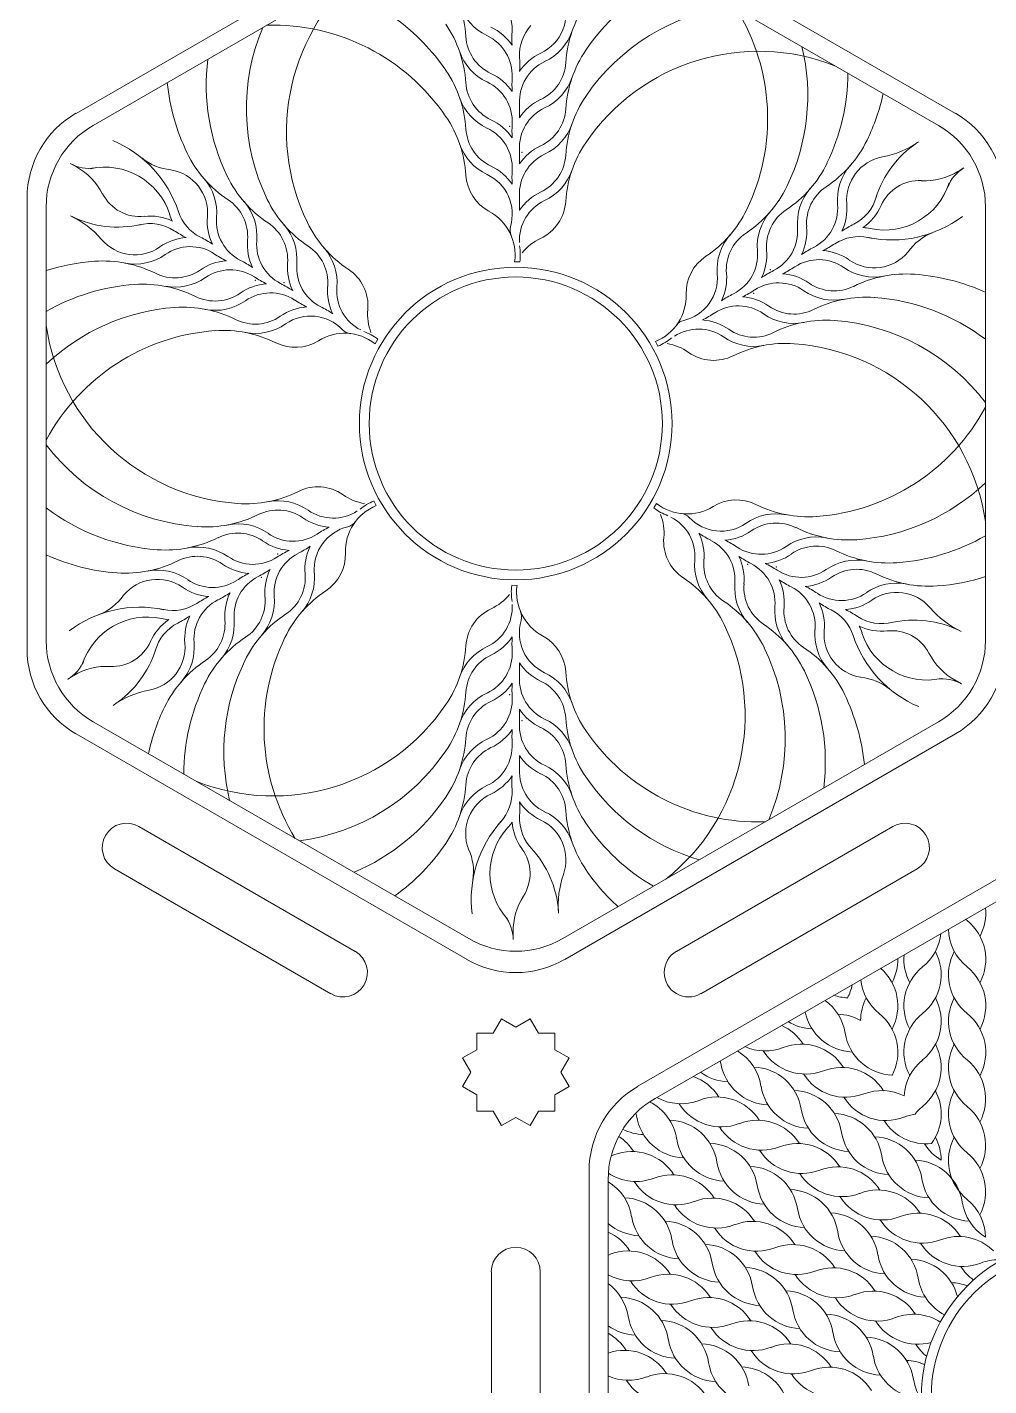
# Model space of a CAD drawing. Header units: millimetres. Extents: x -13 to 887, y 0 to 600.
# Drawn here: x 100.1 to 173.9, y 101.4 to 205.7 of the extents above; entities that cross this region are included whole.
import ezdxf

# ---------------------------------------------------------------- set-up
doc = ezdxf.new("R2010")
doc.units = ezdxf.units.MM
for name, color, linetype, lineweight, true_color in [('Cut_First', 1, 'Continuous', 20, 0xff0000), ('Cut_Second', 1, 'Continuous', 20, 0xff0000), ('Vector Engrave', 5, 'Continuous', 0, 0x0000ff)]:
    doc.layers.add(name, color=color, linetype=linetype, lineweight=lineweight, true_color=true_color)

msp = doc.modelspace()

# ---------------------------------------------------------------- linework, layer by layer
at = {"layer": 'Cut_First'}
for p, q in [((133.88, 216.44), (103.88, 199.12)), ((171.38, 199.12), (141.38, 216.44)), ((100.12, 192.63), (100.12, 157.98)), ((103.88, 151.49), (133.88, 134.17)), ((141.38, 134.17), (171.38, 151.49)), ((177, 141.75), (147, 124.43)), ((143.25, 117.93), (143.25, 83.29))]:
    msp.add_line(p, q, dxfattribs=at)
for centre in [(137.62, 175.31), (180.75, 100.61)]:
    msp.add_circle(centre, 11.25, dxfattribs=at)
for centre, start, end in [((107.62, 192.63), 120, 180), ((167.62, 192.63), 0, 60), ((107.62, 157.98), 180, 240), ((167.62, 157.98), 300, 0), ((137.62, 140.66), 240, 300), ((150.75, 117.93), 120, 180)]:
    msp.add_arc(centre, 7.5, start, end, dxfattribs=at)
at = {"layer": 'Cut_Second'}
for p, q in [((108.7, 144.37), (125.3, 134.79)), ((149.95, 134.79), (166.55, 144.37)), ((123.43, 131.54), (106.82, 141.13)), ((168.43, 141.13), (151.82, 131.54)), ((136.53, 129.61), (135.89, 128.51)), ((137.62, 128.97), (136.53, 129.61)), ((138.72, 129.61), (137.62, 128.97)), ((139.36, 128.51), (138.72, 129.61)), ((135.89, 128.51), (134.63, 128.51)), ((134.63, 128.51), (134.63, 127.24)), ((140.63, 128.51), (139.36, 128.51)), ((140.63, 127.24), (140.63, 128.51)), ((134.63, 127.24), (133.53, 126.61)), ((133.53, 126.61), (134.16, 125.51)), ((141.72, 126.61), (140.63, 127.24)), ((141.09, 125.51), (141.72, 126.61)), ((134.16, 125.51), (133.53, 124.41)), ((141.72, 124.41), (141.09, 125.51)), ((133.53, 124.41), (134.63, 123.78)), ((140.63, 123.78), (141.72, 124.41)), ((134.63, 123.78), (134.63, 122.51)), ((140.63, 122.51), (140.63, 123.78)), ((134.63, 122.51), (135.89, 122.51)), ((135.89, 122.51), (136.53, 121.41)), ((136.53, 121.41), (137.62, 122.04)), ((137.62, 122.04), (138.72, 121.41)), ((138.72, 121.41), (139.36, 122.51)), ((139.36, 122.51), (140.63, 122.51)), ((135.75, 91.03), (135.75, 110.19)), ((139.5, 110.19), (139.5, 91.03))]:
    msp.add_line(p, q, dxfattribs=at)
for centre, start, end in [((107.76, 142.75), 60, 240), ((167.49, 142.75), 300, 120), ((124.36, 133.17), 240, 60), ((150.89, 133.17), 120, 300), ((137.62, 110.19), 0, 180)]:
    msp.add_arc(centre, 1.88, start, end, dxfattribs=at)
at = {"layer": 'Vector Engrave'}
for p, q in [((105.19, 198.19), (134.02, 214.84)), ((141.23, 214.84), (170.06, 198.19)), ((103.9, 195.02), (103.43, 195.28)), ((171.56, 194.66), (172.02, 194.94)), ((101.59, 158.66), (101.59, 191.95)), ((173.66, 191.95), (173.66, 158.66)), ((137.53, 187.73), (137.94, 187.72)), ((126.82, 181.44), (127.03, 181.78)), ((148.34, 181.6), (148.53, 181.24)), ((126.91, 169.01), (126.72, 169.37)), ((148.43, 169.17), (148.22, 168.83)), ((137.72, 162.88), (137.31, 162.89)), ((103.69, 155.95), (103.23, 155.68)), ((171.35, 155.6), (171.82, 155.33)), ((134.02, 135.77), (105.19, 152.42)), ((170.06, 152.42), (141.23, 135.77)), ((148.31, 123.5), (177.15, 140.14)), ((137.42, 136.24), (137.43, 135.7)), ((144.71, 83.96), (144.71, 117.26))]:
    msp.add_line(p, q, dxfattribs=at)
for centre in [(137.62, 175.31), (180.75, 100.61)]:
    msp.add_circle(centre, 12, dxfattribs=at)
for centre, radius, start, end in [((136.03, 197.72), 16, 128.2789, 205.8832), ((156.24, 195), 16, 112.808, 145.8832), ((119.01, 193.45), 16, 34.1168, 73.5336), ((124.8, 204.49), 9, 3.4644, 34.1168), ((133.97, 205.61), 3.37, 356.8622, 44.9341), ((138.1, 206.79), 3.37, 295.2218, 20.5356), ((137.15, 208.79), 4.08, 199.214, 244.7782), ((150.45, 202.49), 9, 145.8832, 176.5356), ((156.24, 191.45), 16, 97.1522, 145.8832), ((140.95, 198.72), 16, 334.1168, 31.8027), ((132.95, 199.5), 16, 157.1522, 205.8832), ((119.01, 189.89), 16, 34.1168, 91.8027), ((124.8, 200.93), 9, 3.4644, 34.1168), ((133.97, 202.05), 4.08, 34.3036, 64.7782), ((141.28, 203.61), 3.37, 137.8952, 183.1378), ((137.15, 205.23), 3.37, 183.4644, 244.7782), ((133.97, 202.05), 3.37, 356.8622, 64.7782), ((146.82, 204.9), 9.5, 176.8622, 183.3428), ((138.1, 206.79), 4.08, 295.2218, 340.786), ((137.15, 205.23), 4.08, 199.214, 244.7782), ((141.28, 200.05), 4.08, 115.2218, 145.6964), ((128.43, 202.9), 9.5, 356.6572, 3.1378), ((150.45, 198.93), 9, 145.8832, 176.5356), ((156.24, 187.89), 16, 68.2789, 145.8832), ((144.03, 200.5), 16, 334.1168, 13.5336), ((129.87, 201.28), 16, 172.808, 205.8832), ((124.81, 197.37), 9, 3.4644, 34.1168), ((141.28, 200.05), 3.37, 115.2218, 183.1378), ((138.1, 203.23), 3.37, 295.2218, 356.5356), ((126.8, 203.06), 16, 185.673, 205.8832), ((137.15, 201.68), 3.37, 183.4644, 244.7782), ((133.98, 198.49), 3.37, 356.8622, 64.7782), ((133.98, 198.49), 4.08, 34.3036, 64.7782), ((146.83, 201.35), 9.5, 176.8622, 183.3428), ((138.1, 203.23), 4.08, 295.2218, 340.786), ((147.11, 202.28), 16, 334.1168, 359.7512), ((137.15, 201.68), 4.08, 199.214, 244.7782), ((150.44, 195.37), 9, 145.8832, 176.5356), ((150.19, 204.06), 16, 334.1168, 347.6794), ((141.27, 196.49), 3.37, 115.2218, 183.1378), ((141.27, 196.49), 4.08, 115.2218, 145.6964), ((128.42, 199.35), 9.5, 356.6572, 3.1378), ((138.1, 199.68), 3.37, 295.2218, 356.5356), ((108.79, 191.95), 7.21, 120, 180), ((124.81, 193.82), 9, 3.4644, 34.1168), ((133.98, 194.94), 4.08, 34.3036, 64.7782), ((146.83, 197.79), 9.5, 176.8622, 183.3428), ((138.1, 199.68), 4.08, 295.2218, 340.786), ((166.46, 191.95), 7.21, 360, 60), ((137.16, 198.12), 3.37, 183.4644, 244.7782), ((133.98, 194.94), 3.37, 356.8622, 64.7782), ((103.19, 188.75), 9, 18.2345, 67.0237), ((137.16, 198.12), 4.08, 199.214, 244.7782), ((141.27, 192.94), 4.08, 115.2218, 145.6964), ((128.42, 195.79), 9.5, 356.6572, 3.1378), ((150.44, 191.82), 9, 145.8832, 176.5356), ((156.48, 201), 9, 303.4644, 334.1168), ((172.89, 190.23), 8, 124.0313, 162.655), ((164.5, 202.66), 7, 280.4644, 305.173), ((104.88, 197.9), 3, 240.9548, 278.4342), ((111.47, 198.78), 4, 230.4716, 265.4863), ((120.5, 200), 9, 205.8832, 236.5356), ((133.98, 191.38), 4.08, 34.3036, 64.7782), ((141.27, 192.94), 3.37, 115.2218, 183.1378), ((138.09, 196.12), 3.37, 295.2218, 356.5356), ((153.41, 199.22), 9, 303.4644, 334.1168), ((166.38, 192.46), 4.08, 139.214, 184.7782), ((166.38, 192.46), 3.37, 100.4644, 184.7782), ((101.47, 190.64), 5, 27.2095, 60.9548), ((106.09, 189.76), 5.23, 17.8952, 102.1729), ((110.6, 191.46), 3.37, 355.2218, 80.5356), ((110.6, 191.46), 4.08, 355.2218, 40.786), ((123.58, 198.22), 9, 205.8832, 236.5356), ((137.16, 194.57), 3.37, 183.4644, 241.7778), ((133.98, 191.38), 3.37, 343.5415, 64.7782), ((146.83, 194.23), 9.5, 176.8622, 183.3428), ((138.09, 196.12), 4.08, 295.2218, 340.786), ((168.98, 198.94), 5, 267.2095, 300.9548), ((173.56, 192.36), 3, 120.9548, 158.4342), ((141.27, 189.38), 4.08, 115.2218, 145.6964), ((150.33, 197.44), 9, 303.4644, 334.1168), ((163.31, 190.68), 4.08, 139.214, 184.7782), ((163.31, 190.68), 3.37, 123.4644, 184.7782), ((165.91, 195.39), 5.23, 257.8952, 342.1729), ((168.59, 190.77), 3.19, 86.9891, 156.4403), ((108.76, 194.39), 3.19, 206.9891, 276.4403), ((113.68, 189.68), 3.37, 355.2218, 56.5356), ((113.68, 189.68), 4.08, 355.2218, 40.786), ((126.65, 196.44), 9, 205.8832, 236.5356), ((141.27, 189.38), 3.37, 115.2218, 183.1378), ((128.42, 192.23), 9.5, 356.6572, 3.1378), ((138.09, 192.57), 3.37, 295.2218, 356.5356), ((158.96, 191.84), 3.37, 296.8622, 4.7782), ((158.96, 191.84), 4.08, 334.3036, 4.7782), ((162.04, 193.62), 3.37, 296.8622, 344.9341), ((162.04, 193.62), 3.95, 304.3063, 336.4403), ((100.5, 184.9), 7, 40.4644, 65.173), ((107.07, 198.39), 8, 244.0313, 282.655), ((109.56, 187.29), 3.95, 64.3063, 96.4403), ((114.94, 192.62), 4.08, 197.8952, 205.6964), ((106.09, 189.76), 5.93, 17.8952, 20.7231), ((114.94, 192.62), 3.37, 197.8952, 243.1378), ((118.02, 190.84), 4.08, 175.2218, 205.6964), ((118.02, 190.84), 3.37, 175.2218, 243.1378), ((133.77, 188.25), 3.8, 352.1403, 61.7778), ((147.25, 195.66), 9, 303.4644, 334.1168), ((160.23, 188.9), 4.08, 139.214, 184.7782), ((160.23, 188.9), 3.37, 123.4644, 184.7782), ((166.48, 198.4), 9, 258.2345, 307.0237), ((109.56, 187.29), 3.37, 56.8622, 104.9341), ((116.59, 198.07), 9.5, 236.8622, 243.3428), ((116.75, 187.9), 3.37, 355.2218, 56.5356), ((116.75, 187.9), 4.08, 355.2218, 40.786), ((129.73, 194.66), 9, 205.8832, 236.5356), ((138.18, 190.15), 1, 163.5415, 203.2963), ((157.15, 187.12), 3.37, 123.4644, 184.7782), ((155.88, 190.06), 3.37, 296.8622, 4.7782), ((155.88, 190.06), 4.08, 334.3036, 4.7782), ((167.86, 182.14), 9.5, 116.8622, 123.3428), ((163.96, 186.29), 4.08, 77.8952, 85.6964), ((171.03, 186.22), 4, 110.4716, 145.4863), ((108.39, 191.63), 3.37, 220.4644, 304.7782), ((112.64, 185.52), 4.08, 94.3036, 124.7782), ((112.64, 185.52), 3.37, 56.8622, 124.7782), ((109.13, 181.14), 9.5, 56.6572, 63.1378), ((121.1, 189.06), 4.08, 175.2218, 205.6964), ((121.1, 189.06), 3.37, 175.2218, 243.1378), ((119.83, 186.12), 3.37, 355.2218, 56.5356), ((133.77, 188.25), 4.2, 352.7867, 9.6331), ((141.26, 185.83), 4.08, 115.2218, 140.5509), ((157.15, 187.12), 4.08, 139.214, 184.7782), ((164.78, 180.36), 9.5, 116.8622, 123.3428), ((156.92, 197.07), 9.5, 296.6572, 303.1378), ((163.96, 186.29), 3.37, 77.8952, 123.1378), ((165.91, 195.39), 5.93, 257.8952, 260.7231), ((106.44, 171.81), 16, 94.1168, 107.6794), ((105.94, 178.79), 9, 63.4644, 94.1168), ((108.39, 191.63), 4.08, 259.214, 304.7782), ((115.72, 183.74), 4.08, 94.3036, 124.7782), ((119.67, 196.29), 9.5, 236.8622, 243.3428), ((112.2, 179.36), 9.5, 56.6572, 63.1378), ((119.83, 186.12), 4.08, 355.2218, 40.786), ((154.07, 185.34), 3.37, 123.4644, 181.7778), ((152.81, 188.28), 3.37, 296.8622, 4.7782), ((152.81, 188.28), 4.08, 334.3036, 4.7782), ((160.88, 184.52), 3.37, 55.2218, 123.1378), ((160.88, 184.52), 4.08, 55.2218, 85.6964), ((165.13, 190.63), 3.37, 235.2218, 320.5356), ((111.47, 189.86), 3.37, 243.4644, 304.7782), ((115.72, 183.74), 3.37, 56.8622, 124.7782), ((124.18, 187.28), 4.08, 175.2218, 205.6964), ((124.18, 187.28), 3.37, 175.2218, 243.1378), ((122.91, 184.34), 3.37, 355.2218, 56.5356), ((149.73, 186.5), 3.37, 283.5415, 4.7782), ((149.73, 186.5), 4.08, 334.3036, 4.7782), ((161.7, 178.58), 9.5, 116.8622, 123.3428), ((153.84, 195.29), 9.5, 296.6572, 303.1378), ((157.8, 182.74), 4.08, 55.2218, 85.6964), ((165.13, 190.63), 4.08, 235.2218, 280.786), ((167.58, 177.79), 9, 85.8832, 116.5356), ((167.07, 170.81), 16, 65.673, 85.8832), ((109.53, 170.03), 16, 94.1168, 119.7512), ((109.02, 177.01), 9, 63.4644, 94.1168), ((111.47, 189.86), 4.08, 259.214, 304.7782), ((118.8, 181.97), 4.08, 94.3036, 124.7782), ((122.76, 194.52), 9.5, 236.8622, 243.3428), ((115.28, 177.58), 9.5, 56.6572, 63.1378), ((127.25, 185.5), 4.08, 175.2218, 205.6964), ((127.25, 185.5), 3.37, 175.2218, 243.1378), ((157.8, 182.74), 3.37, 55.2218, 123.1378), ((162.05, 188.86), 3.37, 235.2218, 296.5356), ((114.55, 188.08), 3.37, 243.4644, 304.7782), ((114.55, 188.08), 4.08, 259.214, 304.7782), ((118.8, 181.97), 3.37, 56.8622, 124.7782), ((125.84, 192.75), 9.5, 236.8622, 243.3428), ((146.9, 185.12), 3.8, 292.1403, 1.7778), ((158.62, 176.8), 9.5, 116.8622, 123.3428), ((150.76, 193.52), 9.5, 296.6572, 303.1378), ((154.72, 180.97), 4.08, 55.2218, 85.6964), ((162.05, 188.86), 4.08, 235.2218, 280.786), ((164.5, 176.01), 9, 85.8832, 116.5356), ((163.99, 169.03), 16, 52.808, 85.8832), ((112.61, 168.26), 16, 94.1168, 133.5336), ((112.1, 175.24), 9, 63.4644, 94.1168), ((121.88, 180.19), 4.08, 94.3036, 124.7782), ((118.36, 175.8), 9.5, 56.6572, 63.1378), ((130.33, 183.72), 4.08, 175.2218, 200.5509), ((147.68, 191.75), 9.5, 296.6572, 303.1378), ((154.72, 180.97), 3.37, 55.2218, 123.1378), ((158.97, 187.08), 4.08, 235.2218, 280.786), ((158.97, 187.08), 3.37, 235.2218, 296.5356), ((117.42, 185.13), 16, 188.2789, 265.8832), ((117.63, 186.31), 3.37, 243.4644, 304.7782), ((117.63, 186.31), 4.08, 259.214, 304.7782), ((121.88, 180.19), 3.37, 43.5415, 124.7782), ((151.64, 179.19), 3.37, 55.2218, 123.1378), ((150.75, 182.25), 1, 103.5415, 143.2963), ((151.64, 179.19), 4.08, 55.2218, 85.6964), ((155.89, 185.31), 3.37, 235.2218, 296.5356), ((161.41, 174.24), 9, 85.8832, 116.5356), ((160.91, 167.26), 16, 37.1522, 85.8832), ((115.69, 166.48), 16, 94.1168, 151.8027), ((115.18, 173.46), 9, 63.4644, 94.1168), ((120.71, 184.53), 3.37, 243.4644, 301.7778), ((124.49, 178.44), 3.8, 52.1403, 121.7778), ((125.05, 183.2), 1, 223.5415, 263.2963), ((124.49, 178.44), 4.2, 52.7867, 69.6331), ((146.9, 185.12), 4.2, 292.7867, 309.6331), ((155.89, 185.31), 4.08, 235.2218, 280.786), ((148.56, 177.42), 4.08, 55.2218, 80.5509), ((152.81, 183.53), 3.37, 235.2218, 296.5356), ((158.33, 172.46), 9, 85.8832, 116.5356), ((157.83, 165.48), 16, 8.2789, 85.8832), ((159.56, 184.13), 16, 274.1168, 331.8027), ((114.34, 183.35), 16, 217.1522, 265.8832), ((116.92, 178.15), 9, 265.8832, 296.5356), ((122.44, 167.08), 3.37, 55.2218, 116.5356), ((162.64, 182.35), 16, 274.1168, 313.5336), ((119.36, 165.3), 4.08, 55.2218, 100.786), ((126.69, 173.19), 4.08, 235.2218, 260.5509), ((128.35, 165.49), 3.8, 112.1403, 181.7778), ((128.35, 165.49), 4.2, 112.7867, 129.6331), ((150.76, 172.17), 3.8, 232.1403, 301.7778), ((154.54, 166.08), 3.37, 63.4644, 121.7778), ((160.07, 177.15), 9, 243.4644, 274.1168), ((111.26, 181.58), 16, 232.808, 265.8832), ((113.84, 176.37), 9, 265.8832, 296.5356), ((119.36, 165.3), 3.37, 55.2218, 116.5356), ((123.61, 171.42), 4.08, 235.2218, 265.6964), ((123.61, 171.42), 3.37, 235.2218, 303.1378), ((150.76, 172.17), 4.2, 232.7867, 249.6331), ((144.92, 166.89), 4.08, 355.2218, 20.5509), ((148, 165.11), 3.37, 355.2218, 63.1378), ((150.2, 167.41), 1, 43.5415, 83.2963), ((153.37, 170.42), 3.37, 223.5415, 304.7782), ((157.62, 164.3), 4.08, 79.214, 124.7782), ((116.28, 163.53), 3.37, 55.2218, 116.5356), ((116.28, 163.53), 4.08, 55.2218, 100.786), ((125.52, 164.11), 3.37, 103.5415, 184.7782), ((127.57, 158.87), 9.5, 116.6572, 123.1378), ((124.5, 168.36), 1, 283.5415, 323.2963), ((153.37, 170.42), 4.08, 274.3036, 304.7782), ((157.62, 164.3), 3.37, 63.4644, 124.7782), ((163.15, 175.37), 9, 243.4644, 274.1168), ((110.75, 174.6), 9, 265.8832, 296.5356), ((120.53, 169.64), 4.08, 235.2218, 265.6964), ((120.53, 169.64), 3.37, 235.2218, 303.1378), ((116.63, 173.82), 9.5, 296.8622, 303.3428), ((125.52, 164.11), 4.08, 154.3036, 184.7782), ((152.34, 166.27), 3.37, 175.2218, 236.5356), ((148, 165.11), 4.08, 355.2218, 25.6964), ((156.89, 174.82), 9.5, 236.6572, 243.1378), ((151.07, 163.33), 3.37, 355.2218, 63.1378), ((149.41, 157.87), 9.5, 56.8622, 63.3428), ((156.45, 168.64), 3.37, 236.8622, 304.7782), ((160.7, 162.53), 4.08, 79.214, 124.7782), ((160.7, 162.53), 3.37, 63.4644, 124.7782), ((165.72, 180.58), 16, 274.1168, 299.7512), ((108.18, 179.8), 16, 245.673, 265.8832), ((113.2, 161.75), 3.37, 55.2218, 116.5356), ((113.2, 161.75), 4.08, 55.2218, 100.786), ((117.45, 167.87), 3.37, 235.2218, 303.1378), ((122.44, 162.33), 3.37, 116.8622, 184.7782), ((124.49, 157.09), 9.5, 116.6572, 123.1378), ((121.18, 165.27), 3.37, 303.4644, 1.7778), ((155.42, 164.49), 4.08, 175.2218, 220.786), ((151.07, 163.33), 4.08, 355.2218, 25.6964), ((159.97, 173.04), 9.5, 236.6572, 243.1378), ((156.45, 168.64), 4.08, 274.3036, 304.7782), ((163.78, 160.75), 4.08, 79.214, 124.7782), ((166.23, 173.6), 9, 243.4644, 274.1168), ((107.67, 172.82), 9, 265.8832, 296.5356), ((110.12, 159.98), 4.08, 55.2218, 100.786), ((117.45, 167.87), 4.08, 235.2218, 265.6964), ((121.41, 155.32), 9.5, 116.6572, 123.1378), ((113.55, 172.04), 9.5, 296.8622, 303.3428), ((122.44, 162.33), 4.08, 154.3036, 184.7782), ((118.1, 163.49), 3.37, 303.4644, 4.7782), ((118.1, 163.49), 4.08, 319.214, 4.7782), ((155.42, 164.49), 3.37, 175.2218, 236.5356), ((154.15, 161.55), 3.37, 355.2218, 63.1378), ((152.49, 156.09), 9.5, 56.8622, 63.3428), ((159.53, 166.87), 3.37, 236.8622, 304.7782), ((163.78, 160.75), 3.37, 63.4644, 124.7782), ((169.31, 171.82), 9, 243.4644, 274.1168), ((110.12, 159.98), 3.37, 55.2218, 140.5356), ((114.37, 166.09), 4.08, 235.2218, 265.6964), ((114.37, 166.09), 3.37, 235.2218, 303.1378), ((119.37, 160.55), 3.37, 116.8622, 184.7782), ((141.48, 162.36), 4.2, 172.7867, 189.6331), ((141.48, 162.36), 3.8, 172.1403, 241.7778), ((145.52, 155.95), 9, 25.8832, 56.5356), ((158.5, 162.71), 4.08, 175.2218, 220.786), ((158.5, 162.71), 3.37, 175.2218, 236.5356), ((154.15, 161.55), 4.08, 355.2218, 25.6964), ((163.05, 171.25), 9.5, 236.6572, 243.1378), ((157.23, 159.77), 3.37, 355.2218, 63.1378), ((159.53, 166.87), 4.08, 274.3036, 304.7782), ((155.58, 154.32), 9.5, 56.8622, 63.3428), ((166.86, 158.98), 4.08, 79.214, 124.7782), ((168.81, 178.8), 16, 274.1168, 287.6794), ((104.22, 164.39), 4, 290.4716, 325.4863), ((116.29, 158.77), 3.37, 116.8622, 184.7782), ((118.33, 153.54), 9.5, 116.6572, 123.1378), ((110.47, 170.25), 9.5, 296.8622, 303.3428), ((119.37, 160.55), 4.08, 154.3036, 184.7782), ((115.02, 161.71), 3.37, 303.4644, 4.7782), ((115.02, 161.71), 4.08, 319.214, 4.7782), ((128, 154.95), 9, 123.4644, 154.1168), ((133.99, 164.78), 4.08, 295.2218, 320.5509), ((148.6, 154.17), 9, 25.8832, 56.5356), ((162.61, 165.09), 3.37, 236.8622, 304.7782), ((162.61, 165.09), 4.08, 274.3036, 304.7782), ((166.86, 158.98), 3.37, 40.4644, 124.7782), ((108.77, 152.21), 9, 78.2345, 127.0237), ((109.34, 155.22), 5.93, 77.8952, 80.7231), ((111.29, 164.32), 3.37, 257.8952, 303.1378), ((124.92, 153.17), 9, 123.4644, 154.1168), ((137.16, 158.04), 3.37, 115.2218, 176.5356), ((133.98, 161.23), 3.37, 295.2218, 3.1378), ((137.07, 160.47), 1, 343.5415, 23.2963), ((161.57, 160.93), 4.08, 175.2218, 220.786), ((161.57, 160.93), 3.37, 175.2218, 236.5356), ((157.23, 159.77), 4.08, 355.2218, 25.6964), ((166.12, 169.47), 9.5, 236.6572, 243.1378), ((160.31, 157.99), 3.37, 17.8952, 63.1378), ((158.66, 152.54), 9.5, 56.8622, 63.3428), ((174.75, 165.71), 7, 220.4644, 245.173), ((109.34, 155.22), 5.23, 77.8952, 162.1729), ((113.21, 156.99), 3.95, 124.3063, 156.4403), ((113.21, 156.99), 3.37, 116.8622, 164.9341), ((111.29, 164.32), 4.08, 257.8952, 265.6964), ((107.39, 168.47), 9.5, 296.8622, 303.3428), ((116.29, 158.77), 4.08, 154.3036, 184.7782), ((111.94, 159.93), 3.37, 303.4644, 4.7782), ((111.94, 159.93), 4.08, 319.214, 4.7782), ((141.27, 159.23), 3.37, 163.5415, 244.7782), ((139.22, 152.89), 16, 308.2789, 25.8832), ((151.67, 152.39), 9, 25.8832, 56.5356), ((165.69, 163.32), 3.37, 236.8622, 284.9341), ((160.31, 157.99), 4.08, 17.8952, 25.6964), ((165.69, 163.32), 3.95, 244.3063, 276.4403), ((168.18, 152.22), 8, 64.0313, 102.655), ((108.79, 158.66), 7.21, 180, 240), ((106.66, 159.85), 3.19, 266.9891, 336.4403), ((121.84, 151.39), 9, 123.4644, 154.1168), ((134.3, 151.89), 16, 154.1168, 211.8027), ((133.98, 161.23), 4.08, 295.2218, 325.6964), ((146.83, 158.38), 9.5, 176.6572, 183.1378), ((138.09, 156.04), 3.37, 3.4644, 61.7778), ((164.65, 159.15), 4.08, 175.2218, 220.786), ((164.65, 159.15), 3.37, 175.2218, 260.5356), ((172.06, 161.86), 9, 198.2345, 247.0237), ((169.16, 160.85), 5.93, 197.8952, 200.7231), ((169.16, 160.85), 5.23, 197.8952, 282.1729), ((166.49, 156.22), 3.19, 26.9891, 96.4403), ((166.46, 158.66), 7.21, 300, 360), ((102.36, 160.38), 8, 304.0313, 342.655), ((108.87, 158.15), 3.37, 280.4644, 4.7782), ((108.87, 158.15), 4.08, 319.214, 4.7782), ((124.81, 158.79), 9, 325.8832, 356.5356), ((137.16, 154.49), 4.08, 115.2218, 160.786), ((137.16, 154.49), 3.37, 115.2218, 176.5356), ((133.98, 157.67), 3.37, 295.2218, 3.1378), ((142.3, 151.11), 16, 337.1522, 25.8832), ((154.75, 150.61), 9, 25.8832, 56.5356), ((173.78, 159.97), 5, 207.2095, 240.9548), ((101.69, 158.25), 3, 300.9548, 338.4342), ((106.27, 151.67), 5, 87.2095, 120.9548), ((118.77, 149.61), 9, 123.4644, 154.1168), ((131.22, 150.11), 16, 154.1168, 193.5336), ((141.27, 159.23), 4.08, 214.3036, 244.7782), ((128.42, 156.38), 9.5, 356.8622, 3.3428), ((141.27, 155.67), 3.37, 176.8622, 244.7782), ((138.09, 152.49), 3.37, 3.4644, 64.7782), ((138.09, 152.49), 4.08, 19.214, 64.7782), ((150.44, 156.79), 9, 183.4644, 214.1168), ((145.38, 149.33), 16, 352.808, 25.8832), ((163.78, 151.83), 4, 50.4716, 85.4863), ((170.37, 152.71), 3, 60.9548, 98.4342), ((110.75, 147.95), 7, 100.4644, 125.173), ((128.14, 148.33), 16, 154.1168, 179.7512), ((124.81, 155.24), 9, 325.8832, 356.5356), ((137.15, 150.93), 4.08, 115.2218, 160.786), ((133.98, 157.67), 4.08, 295.2218, 325.6964), ((146.83, 154.82), 9.5, 176.6572, 183.1378), ((148.45, 147.55), 16, 5.673, 25.8832), ((125.06, 146.55), 16, 154.1168, 167.6794), ((119.01, 162.72), 16, 248.2789, 325.8832), ((137.15, 150.93), 3.37, 115.2218, 176.5356), ((133.98, 154.12), 3.37, 295.2218, 3.1378), ((141.27, 155.67), 4.08, 214.3036, 244.7782), ((128.42, 152.82), 9.5, 356.8622, 3.3428), ((141.27, 152.12), 3.37, 176.8622, 244.7782), ((138.1, 148.93), 4.08, 19.214, 64.7782), ((150.44, 153.24), 9, 183.4644, 214.1168), ((133.98, 154.12), 4.08, 295.2218, 325.6964), ((146.83, 151.26), 9.5, 176.6572, 183.1378), ((138.1, 148.93), 3.37, 3.4644, 64.7782), ((156.24, 160.72), 16, 214.1168, 271.8027), ((124.8, 151.68), 9, 325.8832, 356.5356), ((137.15, 147.38), 4.08, 115.2218, 160.786), ((137.15, 147.38), 3.37, 115.2218, 176.5356), ((133.97, 150.56), 3.37, 295.2218, 3.1378), ((119.01, 159.16), 16, 277.1522, 325.8832), ((141.27, 152.12), 4.08, 214.3036, 244.7782), ((128.42, 149.26), 9.5, 356.8622, 3.3428), ((133.97, 150.56), 4.08, 295.2218, 325.6964), ((146.82, 147.71), 9.5, 176.6572, 183.1378), ((141.28, 148.56), 3.37, 176.8622, 244.7782), ((138.1, 145.38), 3.37, 3.4644, 64.7782), ((138.1, 145.38), 4.08, 19.214, 64.7782), ((150.45, 149.68), 9, 183.4644, 214.1168), ((156.24, 157.16), 16, 214.1168, 253.5336), ((124.8, 148.12), 9, 325.8832, 356.5356), ((137.15, 143.82), 4.08, 115.2218, 160.786), ((133.97, 147), 3.37, 317.8952, 3.1378), ((119.01, 155.61), 16, 292.808, 325.8832), ((137.15, 143.82), 3.37, 115.2218, 200.5356), ((141.28, 148.56), 4.08, 214.3036, 244.7782), ((128.43, 145.71), 9.5, 356.8622, 3.3428), ((141.28, 145), 3.37, 176.8622, 224.9341), ((138.1, 141.82), 4.08, 19.214, 64.7782), ((150.45, 146.12), 9, 183.4644, 214.1168), ((143.2, 138.76), 9, 138.2345, 187.0237), ((140.87, 140.77), 5.23, 137.8952, 222.1729), ((140.87, 140.77), 5.93, 137.8952, 140.7231), ((133.97, 147), 4.08, 317.8952, 325.6964), ((141.28, 145), 3.95, 184.3063, 216.4403), ((138.1, 141.82), 3.37, 340.4644, 64.7782), ((156.24, 153.61), 16, 214.1168, 239.7512), ((119.01, 152.05), 16, 305.673, 325.8832), ((130.38, 140.92), 4, 350.4716, 25.4863), ((135.53, 140.76), 3.19, 326.9891, 36.4403), ((132.92, 137.3), 8, 4.0313, 42.655), ((156.24, 150.05), 16, 214.1168, 227.6794), ((147.88, 138.35), 7, 160.4644, 185.173), ((142.42, 136.33), 5, 147.2095, 180.9548), ((169.87, 137.74), 3.82, 332.1782, 5.9776), ((134.43, 135.65), 3, 0.9548, 38.4342), ((174.65, 140.13), 3.82, 228.8918, 231.2454), ((169.87, 134.17), 3.82, 332.1782, 51.2454), ((137.62, 142.01), 7.21, 240, 300), ((166.45, 136.57), 3.82, 308.7546, 353.9293), ((174.65, 136.57), 3.82, 181.0363, 231.2454), ((166.45, 133), 3.82, 308.7546, 27.8218), ((174.65, 133), 3.82, 152.1782, 231.2454), ((163.12, 134.17), 3.82, 332.1782, 1.1896), ((171.23, 134.17), 3.82, 174.5696, 207.8218), ((171.23, 130.61), 3.82, 128.7546, 207.8218), ((169.87, 130.61), 3.82, 332.1782, 51.2454), ((167.9, 133), 3.82, 185.8306, 231.2454), ((163.12, 130.61), 3.82, 332.1782, 49.0337), ((159.7, 133), 3.82, 332.1852, 348.4373), ((159.12, 127.93), 3.82, 8.7546, 54.1694), ((163.23, 135.04), 3.82, 251.5627, 267.8148), ((159.7, 129.43), 3.82, 27.5472, 27.8218), ((166.31, 133.25), 3.82, 212.1782, 212.4528), ((167.9, 129.43), 3.82, 152.1782, 179.194), ((166.45, 129.43), 3.82, 308.7546, 27.8218), ((174.65, 129.43), 3.82, 152.1782, 231.2454), ((160.5, 132.66), 3.82, 238.8104, 267.8218), ((163.59, 130.88), 3.82, 190.9663, 267.8218), ((162.21, 126.15), 3.82, 60.806, 87.8218), ((163.12, 127.04), 3.82, 332.1782, 51.2454), ((171.23, 127.04), 3.82, 128.7546, 207.8218), ((169.87, 127.04), 3.82, 332.1782, 51.2454), ((156.44, 125.63), 3.82, 32.1782, 65.4304), ((166.68, 129.1), 3.82, 188.7546, 267.8218), ((156.76, 130.97), 3.82, 246.0707, 291.2454), ((159.53, 123.85), 3.82, 32.1782, 111.2454), ((166.45, 125.87), 3.82, 308.7546, 27.8218), ((174.65, 125.87), 3.82, 152.1782, 231.2454), ((149.57, 125.65), 3.82, 8.7546, 11.1082), ((157.13, 126.82), 3.82, 188.7546, 267.8218), ((152.66, 123.87), 3.82, 8.7546, 58.9637), ((159.85, 129.19), 3.82, 212.1782, 291.2454), ((171.24, 123.47), 3.82, 128.7546, 176.5611), ((169.86, 123.47), 3.82, 332.1782, 51.2454), ((149.98, 121.57), 3.82, 32.1782, 70.8719), ((154.04, 128.6), 3.82, 234.0224, 267.8218), ((155.75, 122.09), 3.82, 8.7546, 87.8218), ((162.94, 127.41), 3.82, 212.1782, 291.2454), ((162.62, 122.06), 3.82, 32.1782, 111.2454), ((160.22, 125.03), 3.82, 188.7546, 267.8218), ((158.84, 120.3), 3.82, 8.7546, 87.8218), ((151.92, 117.26), 7.21, 120, 180), ((146.19, 119.81), 3.82, 8.7546, 63.6785), ((150.3, 126.91), 3.82, 240.9392, 291.2454), ((153.39, 125.13), 3.82, 212.1782, 291.2454), ((153.07, 119.79), 3.82, 32.1782, 111.2454), ((166.03, 125.62), 3.82, 212.1782, 291.2454), ((165.71, 120.28), 3.82, 63.4389, 111.2454), ((166.45, 122.3), 3.82, 323.7523, 27.8218), ((174.65, 122.3), 3.82, 152.1782, 231.2454), ((143.11, 121.59), 3.82, 8.7546, 11.8879), ((150.66, 122.75), 3.82, 188.7546, 267.8218), ((163.31, 123.25), 3.82, 188.7546, 267.8218), ((161.93, 118.52), 3.82, 8.7546, 87.8218), ((168.8, 118.5), 3.82, 98.4047, 111.2454), ((171.24, 119.9), 3.82, 128.7546, 141.5953), ((169.86, 119.9), 3.82, 332.1782, 51.2454), ((147.57, 124.54), 3.82, 243.0436, 267.8218), ((149.28, 118.02), 3.82, 8.7546, 87.8218), ((156.48, 123.35), 3.82, 212.1782, 291.2454), ((156.16, 118), 3.82, 32.1782, 111.2454), ((169.12, 123.84), 3.82, 212.1782, 276.2477), ((143.44, 117.38), 3.82, 32.1782, 56.9564), ((153.75, 120.97), 3.82, 188.7546, 267.8218), ((152.37, 116.24), 3.82, 8.7546, 87.8218), ((159.25, 116.22), 3.82, 32.1782, 111.2454), ((166.4, 121.47), 3.82, 188.7546, 267.8218), ((165.02, 116.74), 3.82, 8.7546, 87.8218), ((172.21, 122.05), 3.82, 212.1782, 239.6331), ((166.45, 118.73), 3.82, 0.3669, 27.8218), ((174.65, 118.73), 3.82, 152.1782, 231.2454), ((143.76, 122.72), 3.82, 288.1121, 291.2454), ((146.53, 115.6), 3.82, 32.1782, 111.2454), ((159.56, 121.56), 3.82, 212.1782, 291.2454), ((169.48, 119.68), 3.82, 188.7546, 267.8218), ((169.86, 116.34), 3.82, 332.1782, 51.2454), ((156.84, 119.19), 3.82, 188.7546, 267.8218), ((155.46, 114.46), 3.82, 8.7546, 87.8218), ((162.33, 114.43), 3.82, 32.1782, 111.2454), ((168.11, 114.95), 3.82, 8.7546, 87.8218), ((142.74, 113.83), 3.82, 8.7546, 59.0608), ((146.85, 120.94), 3.82, 236.3215, 291.2454), ((149.94, 119.15), 3.82, 212.1782, 291.2454), ((149.62, 113.81), 3.82, 32.1782, 111.2454), ((159.93, 117.4), 3.82, 188.7546, 267.8218), ((162.65, 119.78), 3.82, 212.1782, 291.2454), ((172.57, 117.9), 3.82, 188.7546, 267.8218), ((145.83, 112.05), 3.82, 8.7546, 87.8218), ((152.71, 112.03), 3.82, 32.1782, 111.2454), ((158.55, 112.68), 3.82, 8.7546, 87.8218), ((165.74, 117.99), 3.82, 212.1782, 291.2454), ((165.42, 112.65), 3.82, 32.1782, 111.2454), ((153.03, 117.37), 3.82, 212.1782, 291.2454), ((163.02, 115.62), 3.82, 188.7546, 267.8218), ((175.66, 116.12), 3.82, 188.7546, 238.8193), ((169.86, 112.77), 3.82, 1.1807, 51.2454), ((147.21, 116.78), 3.82, 229.1281, 267.8218), ((150.3, 115), 3.82, 188.7546, 267.8218), ((148.92, 110.27), 3.82, 8.7546, 87.8218), ((155.8, 110.24), 3.82, 32.1782, 111.2454), ((161.64, 110.89), 3.82, 8.7546, 87.8218), ((168.83, 116.21), 3.82, 212.1782, 291.2454), ((168.51, 110.87), 3.82, 32.1782, 111.2454), ((143.15, 109.75), 3.82, 32.1782, 65.9776), ((156.11, 115.59), 3.82, 212.1782, 291.2454), ((166.11, 113.84), 3.82, 188.7546, 267.8218), ((164.73, 109.11), 3.82, 8.7546, 87.8218), ((171.6, 109.08), 3.82, 45.3453, 111.2454), ((146.24, 107.97), 3.82, 32.1782, 111.2454), ((153.39, 113.21), 3.82, 188.7546, 267.8218), ((152.01, 108.48), 3.82, 8.7546, 87.8218), ((159.2, 113.8), 3.82, 212.1782, 291.2454), ((158.88, 108.46), 3.82, 32.1782, 111.2454), ((171.92, 114.42), 3.82, 212.1782, 291.2454), ((143.47, 115.09), 3.82, 288.8918, 291.2454), ((156.48, 111.43), 3.82, 188.7546, 267.8218), ((169.2, 112.06), 3.82, 188.7546, 267.8218), ((167.82, 107.33), 3.82, 14.4985, 87.8218), ((175.01, 112.64), 3.82, 212.1782, 233.7894), ((174.69, 107.3), 3.82, 90.1373, 111.2454), ((146.56, 113.31), 3.82, 241.0363, 291.2454), ((149.33, 106.18), 3.82, 32.1782, 111.2454), ((155.1, 106.7), 3.82, 8.7546, 87.8218), ((162.29, 112.02), 3.82, 212.1782, 291.2454), ((161.97, 106.68), 3.82, 32.1782, 111.2454), ((172.29, 110.27), 3.82, 188.7546, 242.4384), ((142.46, 106.2), 3.82, 8.7546, 53.9293), ((149.65, 111.52), 3.82, 212.1782, 291.2454), ((159.57, 109.65), 3.82, 188.7546, 267.8218), ((158.19, 104.92), 3.82, 8.7546, 87.8218), ((165.06, 104.89), 3.82, 32.1782, 111.2454), ((170.91, 105.54), 3.82, 69.0119, 87.8218), ((145.55, 104.42), 3.82, 8.7546, 87.8218), ((152.74, 109.74), 3.82, 212.1782, 291.2454), ((152.42, 104.4), 3.82, 32.1782, 111.2454), ((165.38, 110.23), 3.82, 212.1782, 291.2454), ((150.02, 107.37), 3.82, 188.7546, 267.8218), ((148.64, 102.64), 3.82, 8.7546, 87.8218), ((155.51, 102.61), 3.82, 32.1782, 111.2454), ((162.66, 107.86), 3.82, 188.7546, 267.8218), ((161.28, 103.13), 3.82, 8.7546, 87.8218), ((168.47, 108.45), 3.82, 212.1782, 285.5015), ((168.15, 103.11), 3.82, 57.5616, 111.2454), ((146.93, 109.15), 3.82, 234.5696, 267.8218), ((142.87, 102.12), 3.82, 32.1782, 61.1896), ((155.83, 107.96), 3.82, 212.1782, 291.2454), ((165.75, 106.08), 3.82, 188.7546, 267.8218), ((153.11, 105.58), 3.82, 188.7546, 267.8218), ((151.73, 100.85), 3.82, 8.7546, 87.8218), ((158.6, 100.83), 3.82, 32.1782, 111.2454), ((164.37, 101.35), 3.82, 8.7546, 87.8218), ((171.56, 106.66), 3.82, 212.1782, 230.9881), ((145.96, 100.34), 3.82, 32.1782, 109.0337), ((158.92, 106.17), 3.82, 212.1782, 291.2454), ((168.84, 104.3), 3.82, 188.7546, 254.6547), ((167.46, 99.57), 3.82, 66.2106, 87.8218), ((149.05, 98.55), 3.82, 32.1782, 111.2454), ((156.2, 103.8), 3.82, 188.7546, 236.5611), ((154.82, 99.07), 3.82, 23.7523, 87.8218), ((162.01, 104.39), 3.82, 212.1782, 291.2454), ((161.69, 99.05), 3.82, 32.1782, 111.2454), ((146.28, 105.68), 3.82, 245.8306, 291.2454), ((149.36, 103.89), 3.82, 212.1782, 239.194), ((171.93, 102.51), 3.82, 188.7546, 209.8627)]:
    msp.add_arc(centre, radius, start, end, dxfattribs=at)
for p in [(137.16, 198.12), (138.09, 196.12), (157.15, 187.12), (117.63, 186.31), (119.83, 186.12), (155.89, 185.31), (119.36, 165.3), (155.42, 164.49), (157.62, 164.3), (118.1, 163.49), (137.16, 154.49), (138.09, 152.49)]:
    msp.add_point(p, dxfattribs=at)

doc.saveas('drawing.dxf')
